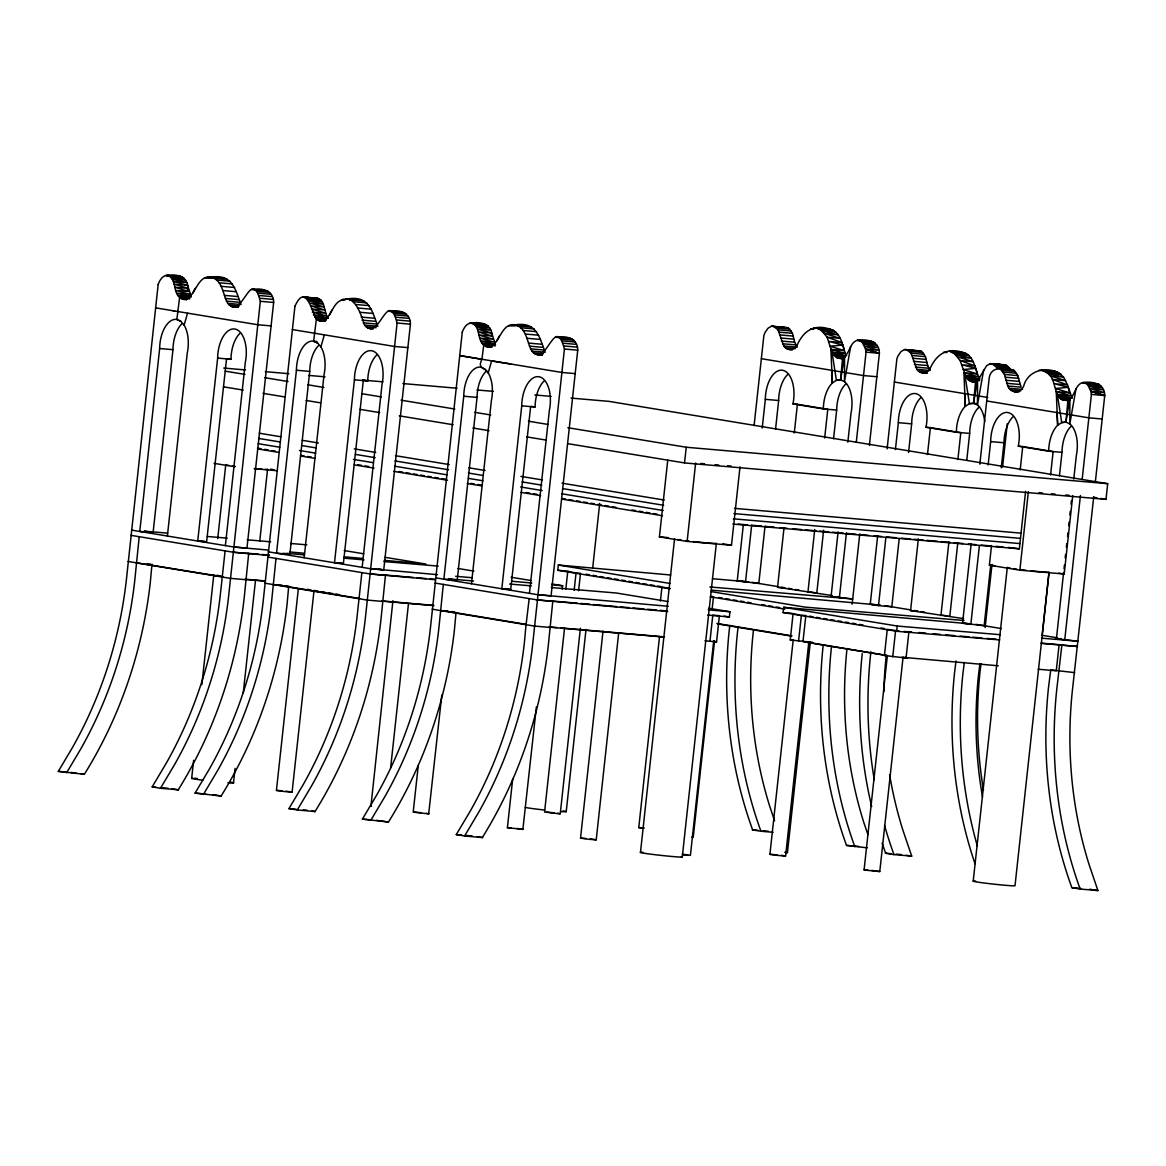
<?xml version="1.0" encoding="UTF-8"?>
<svg xmlns="http://www.w3.org/2000/svg" width="1166" height="1166" viewBox="0 0 1166 1166"><rect width="100%" height="100%" fill="white"/><g stroke="black" fill="none" stroke-linecap="round" stroke-linejoin="round"><path stroke-width="1.5" d="M173.064 310.826L174.623 311.089M187.318 290.582C190.131 278.004 178.413 273.369 167.569 275.424C162.511 275.074 159.625 280.423 158.153 284.504M491.498 336.522C493.641 325.139 480.858 321.044 471.676 323.142C466.604 322.793 463.733 328.142 462.246 332.237M158.168 284.417L126.394 579.677A379.81 321.204 -80.6 0 1 72.423 747.61L58.3 771.382L84.36 774.297A398.306 336.843 -80.6 0 0 150.297 582.475L151.974 564.184M139.22 536.695L134.702 581.047A379.81 321.204 -80.6 0 1 80.731 748.995L66.608 772.767M269.361 555.439L233.098 552.218L248.693 553.558L244.175 597.983A398.306 336.843 -80.6 0 1 178.238 789.819M294.94 306.133L263.166 601.394A379.81 321.204 -80.6 0 1 209.195 769.341L195.072 793.113L221.132 796.014A398.306 336.843 -80.6 0 0 287.069 604.192L288.585 587.562M275.992 558.412L271.474 602.764A379.81 321.204 -80.6 0 1 217.503 770.711L203.38 794.483M435.137 579.721L369.87 573.934L385.465 575.275L380.947 619.7A398.306 336.843 -80.6 0 1 315.009 811.536M462.261 332.15L430.487 627.395A379.81 321.204 -80.6 0 1 376.516 795.343L362.393 819.115L388.453 822.015A398.306 336.843 -80.6 0 0 454.39 630.194L455.921 613.564M443.313 584.414L438.81 628.765A379.81 321.204 -80.6 0 1 384.824 796.713L370.715 820.485M526.041 624.699L524.365 642.918A379.81 321.204 -80.6 0 1 470.394 810.851L456.27 834.623L464.899 836.022M667.739 611.523L537.191 599.936L552.786 601.292L548.268 645.716A398.306 336.843 -80.6 0 1 482.33 837.538M847.842 442.191L850.961 413.493A26.745 14.196 -85.1 0 0 844.49 381.646L840.569 379.854L842.624 357.627C850.16 354.216 849.096 342.95 857.141 340.355C866.95 338.752 879.747 341.244 879.383 353.385L865.551 349.071L862.213 342.177L858.919 340.312L873.946 342.177L860.625 340.938L875.52 343.416L862.213 342.177L876.905 345.238L863.583 343.999L878.027 347.57L864.72 346.317L878.873 350.31L865.551 349.071L866.061 352.147L856.267 442.424M1009.902 368.573L995.21 365.512L1008.532 366.751L993.636 364.273L1006.958 365.512L991.916 363.661L996.595 367.334L1009.902 368.573L1005.238 364.9L990.138 363.69L986.64 365.687L979.382 377.886L975.621 380.961L973.566 403.188L977.487 404.981A26.745 14.196 -85.1 0 1 984.731 421.48M1073.769 479.08L1076.305 455.76A26.745 14.196 -85.1 0 0 1069.82 423.914L1065.899 422.121L1067.954 399.894C1075.504 396.484 1074.44 385.217 1082.471 382.623C1092.294 381.02 1105.077 383.512 1104.712 395.653L1090.895 391.339L1087.543 384.445L1084.249 382.579L1099.276 384.445L1085.969 383.206L1100.864 385.684L1087.543 384.445L1102.234 387.506L1088.927 386.267L1103.371 389.838L1090.05 388.599L1104.202 392.592L1090.895 391.339L1091.405 394.414L1082.179 479.27M180.759 321.32L176.838 319.528L179.608 297.417C172.685 291.704 176.868 278.805 167.569 275.424L182.625 277.1L169.289 276.036L184.199 278.339L170.863 277.275L185.583 280.161L172.247 279.097L186.706 282.493L173.37 281.429L187.551 285.247L191.341 296.645L178.004 295.581L189.621 297.84M471.472 583.758L491.352 400.798A26.731 14.196 -85.1 0 0 488.219 372.858C484.298 366.911 477.171 368.937 481.937 359.245L483.701 345.136C476.777 339.423 480.975 326.524 471.676 323.142L486.718 324.833L473.381 323.754L488.292 326.072L474.956 325.008L489.676 327.894L476.34 326.83L490.799 330.211L477.477 329.147L491.644 332.966L495.433 344.364L482.097 343.3L495.375 345.879M832.335 595.607L777.562 587.256L783.989 528.052M794.279 432.994L797.398 404.296L792.953 403.902A26.745 14.196 -85.1 0 0 782.546 370.263A26.745 14.196 -85.1 0 0 765.333 399.34L762.214 428.039M963.612 618.65L910.573 610.59L918.342 538.838M927.48 454.536L930.395 427.63L925.964 427.252A26.745 14.196 -85.1 0 0 915.558 393.598A26.745 14.196 -85.1 0 0 898.345 422.675L895.415 449.58M1020.206 469.883L1022.728 446.563L1018.282 446.17A26.745 14.196 -85.1 0 0 1007.89 412.531A26.745 14.196 -85.1 0 0 990.663 441.608L988.141 464.928M167.379 536.025L187.26 353.079A26.731 14.196 -85.1 0 0 184.126 325.139L180.788 321.248L176.853 319.44A26.731 14.196 -85.1 0 0 159.655 348.503L139.774 531.463L153.096 532.614L172.962 349.669A26.745 14.196 -85.1 0 1 181.954 323.711M209.399 277.26C222.56 278.12 222.589 294.561 227.778 303.379L241.1 304.53C235.197 289.139 232.369 273.616 210.929 277.173C194.911 274.141 195.247 305.667 179.608 297.417L189.606 298.219M225.373 545.615L245.268 362.67A26.745 14.196 -85.1 0 0 234.862 329.031A26.745 14.196 -85.1 0 0 217.648 358.108L197.724 541.053L206.615 541.811L226.539 358.88M191.676 778.363L193.629 760.349M201.864 684.631L213.801 574.692M217.721 538.634L225.752 464.738M227.778 303.379C242.499 320.927 250.85 265.178 260.324 301.309L228.58 596.569A379.81 321.204 -80.6 0 1 174.608 764.502L160.485 788.274L178.544 789.834L171.591 788.712M253.168 289.489C262.773 287.623 273.937 291.325 273.646 302.46L246.959 548.137L233.637 546.985M233.491 782.852L235.066 768.438M243.286 692.735L255.427 580.974M259.726 541.315L267.568 469.228M294.925 306.235C305.521 282.959 311.424 310.054 316.38 319.134L313.625 341.157A26.731 14.196 -85.1 0 0 296.426 370.22L276.546 553.18L289.868 554.346L309.733 371.386A26.745 14.196 -85.1 0 1 318.726 345.428M317.531 343.037L313.61 341.244L316.948 341.449M314.033 590.39L292.112 792.093L284.548 791.554L276.429 790.417L298.35 588.699M304.151 557.756L324.031 374.796A26.731 14.196 -85.1 0 0 320.898 346.856L324.294 334.934M361.023 300.056L346.171 298.977L347.701 298.904C369.141 295.333 371.969 310.856 377.871 326.247L364.55 325.095C360.877 314.383 354.231 291.019 338.592 301.732C331.115 306.571 328.331 326.713 316.38 319.134L326.378 319.936M362.145 567.332L382.04 384.386A26.745 14.196 -85.1 0 0 371.633 350.747A26.745 14.196 -85.1 0 0 354.42 379.825L334.496 562.77L343.387 563.528L363.311 380.597M364.55 325.095C379.271 342.644 387.622 286.894 397.096 323.026L365.352 618.286A379.81 321.204 -80.6 0 1 311.38 786.219L297.257 809.991L315.316 811.565L311.686 810.982M389.94 311.205C399.544 309.34 410.709 313.042 410.417 324.177L383.731 569.853L370.409 568.702L268.253 551.81M370.963 806.07L392.927 600.65M390.61 768.015L408.421 604.134M441.797 694.951L428.694 813.853L413.201 812.134L418.288 765.304M488.204 372.843L484.881 368.966L480.946 367.159A26.731 14.196 -85.1 0 0 463.747 396.236L443.867 579.196L457.189 580.347L477.054 397.387A26.745 14.196 -85.1 0 1 486.047 371.429M510.781 364.011L491.629 360.935L488.219 372.858M525.152 325.912L513.492 324.979C526.668 325.839 526.682 342.279 531.871 351.097L545.207 352.263C539.29 336.857 536.477 321.335 515.022 324.906C498.902 321.685 499.398 353.487 483.701 345.136L492.037 345.806M529.466 593.334L549.361 410.388A26.745 14.196 -85.1 0 0 538.969 376.749A26.745 14.196 -85.1 0 0 521.741 405.826L501.817 588.772L510.708 589.544L530.632 406.599M526.07 624.699L529.189 598.595M536.389 706.888L522.878 829.405L507.399 827.671L512.676 779.048M531.871 351.097C546.592 368.645 554.943 312.896 564.417 349.028L532.687 644.288A379.81 321.204 -80.6 0 1 478.701 812.236L464.593 836.007L482.651 837.567L477.346 836.707M557.261 337.207C566.865 335.342 578.045 339.044 577.738 350.179L551.052 595.855L537.73 594.704L435.574 577.811M669.575 588.713L557.756 570.261L558.325 565.029L670.741 574.998M562.245 589.238L562.624 585.755L551.97 583.991M565.845 588.976L567.74 571.559M580.406 628.241L560.248 813.737L559.33 813.781L544.566 812.061L564.519 628.357M574.153 590.346L576.048 572.929L569.402 571.821M578.598 590.739L580.493 573.308L577.534 573.06M566.224 811.623L586.002 629.567M592.663 568.279L599.703 503.391M618.709 632.701L596.22 839.812L588.641 839.272L580.537 838.135L603.026 631.025M740.002 466.852L731.49 545.251L687.124 541.418L659.417 536.856L667.739 460.22M660.422 601.044L661.938 587.096L670.246 588.466M642.918 828.283L638.764 827.598L659.504 636.694M640.469 852.433L674.546 538.809M571.048 398.087L609.046 401.381L1107.7 483.686L1105.995 499.369L684.529 462.931L686.235 447.248L567.857 427.703M687.124 541.418L695.636 463.019M682.285 856.923L716.361 543.298M712.164 608.841L713.49 596.642L710.531 596.394M709.963 641.256L712.805 615.123L719.393 615.692L716.565 641.825L704.934 640.819M682.839 854.824L690.403 855.363L713.694 641.052M692.342 837.115L693.26 837.071L714.583 640.775M707.616 615.05L729.377 616.989L729.945 611.756L708.651 608.244M765.042 526.055L758.804 583.452L737.218 580.93L743.31 524.919M754.096 425.546L763.905 335.254L765.056 332.47L768.044 328.2L771.542 326.203L788.376 327.938L792.457 333.33L794.658 342.206L797.18 347.162L783.843 346.011L777.999 329.847L773.335 326.174M745.482 582.3L751.706 524.904M775.55 429.19L778.655 400.492A26.745 14.196 -85.1 0 1 787.662 374.534M999.728 639.93L896.683 631.272L783.1 612.529L783.669 607.297L970.403 623.868M812.687 642.335L790.242 639.959L793.069 613.826L799.73 614.919M808.869 641.694L785.592 856.004L778.013 855.465L769.91 854.328L793.186 640.017M816.71 328.025L822.409 330.867L835.731 332.121L834.244 331.129L821.155 330.022L827.073 337.163L832.014 352.176L845.321 353.429C842.464 344.48 840.54 331.96 830.032 329.176C813.402 323.55 803.082 331.392 796.67 346.098C793.609 350.5 786.7 350.806 783.843 346.011M798.55 641.329L801.392 615.196L805.823 615.575L802.98 641.708L887.078 655.598M807.921 592.27L814.743 529.495M824.668 438.008L827.787 409.31L797.398 404.296M785.345 852.594L787.444 852.623L810.341 641.912M816.798 593.028L823.619 530.253M833.559 438.78L836.678 410.082A26.731 14.196 -85.1 0 1 845.656 384.139L845.656 384.212M838.106 531.871L831.081 596.438L852.71 598.974L709.875 586.964M839.374 597.823L846.443 532.775M852.142 604.192L859.765 533.955M869.384 445.456L879.397 353.298L865.551 349.071M899.205 538.634L891.815 606.786L878.494 605.635L870.23 604.265L877.692 535.602M887.107 448.881L896.916 358.589L898.068 355.805L901.056 351.534L904.554 349.552L921.373 351.272L925.469 356.665L927.67 365.541L930.177 370.496L916.855 369.345L911.01 353.181L906.332 349.509M878.494 605.635L885.883 537.482M903.898 631.462L908.882 631.885L906.055 658.032L884.426 655.511L887.268 629.363L898.899 631.025M908.547 452.539L911.666 423.841A26.745 14.196 -85.1 0 1 920.659 397.883M903.067 657.245L879.776 871.556L865.289 870.142L864.093 869.865L887.384 655.554L805.138 641.898M892.733 656.881L895.575 630.748M896.683 631.272L897.252 626.04L783.669 607.297M949.722 351.36L955.42 354.216L968.727 355.455L967.255 354.479L954.167 353.356L960.084 360.513L966.395 377.871L979.702 379.11C974.893 370.074 974.863 355.586 963.043 352.511C946.398 346.9 936.094 354.726 929.681 369.433C926.606 373.834 919.712 374.14 916.855 369.345M940.918 615.604L948.905 542.059M957.869 459.564L960.799 432.659L930.395 427.63M949.809 616.377L957.796 542.831M966.76 460.322L969.675 433.417A26.731 14.196 -85.1 0 1 978.668 407.488L978.668 407.561M990.765 564.738L984.148 625.719L962.562 623.198L971.191 543.691M979.834 464.199L989.249 377.522C991.61 365.25 1004.932 368.514 1013.706 370.205L1017.787 375.598L1021.125 387.17L1007.803 386.019L1004.465 374.446L1000.384 369.054M970.812 624.568L979.382 545.644M1072.735 495.608L1064.208 574.022L1019.856 570.189L989.38 565.16L991.508 545.557M1001.273 467.872L1003.999 442.759A26.745 14.196 -85.1 0 1 1012.992 416.816M985.139 627.541L991.989 564.519M1002.585 466.983L1007.293 423.637M973.202 881.205L1007.278 567.58M732.802 524.044L1019.346 548.822L1025.599 491.323M1019.856 570.189L1028.368 491.775M1050.595 474.897L1053.131 451.592L1022.728 446.563M1048.948 572.521L1042.142 635.31L1057.664 637.875M1059.471 475.67L1062.007 452.35A26.731 14.196 -85.1 0 1 1071 426.406L1071 426.494M1041.879 638.196L1078.04 641.242L1056.425 638.72L1063.625 572.346M1064.019 568.76L1064.412 565.175M1065.185 558.004L1065.578 554.418M1066.365 547.233L1066.744 543.648M1067.531 536.477L1067.925 532.891M1068.697 525.72L1069.091 522.135M1069.863 514.949L1070.257 511.364M1071.044 504.193L1071.423 500.608M1041.107 643.107L1059.107 644.667L1056.265 670.8L1038.148 669.226M1059.107 644.667L1061.876 645.119L1056.746 689.485A398.306 336.843 -80.6 0 0 1080.168 889.046L1097.92 890.576L1089.175 864.822A379.81 321.204 -80.6 0 1 1072.356 690.768L1093.737 496.745M1064.718 640.09L1080.416 495.535M1095.311 482.301L1104.727 395.565L1090.895 391.339M729.843 625.355L729.231 630.325A398.306 336.843 -80.6 0 0 752.638 829.886M738.165 626.725L737.539 631.695A398.306 336.843 -80.6 0 0 760.946 831.256L752.332 829.857L757.871 830.338M753.557 629.669L753.134 632.978A379.81 321.204 -80.6 0 0 769.954 807.032L774.618 820.777M870.958 651.721L870.536 655.044A398.306 336.843 -80.6 0 0 874.267 779.69M956.018 660.991L954.56 672.593A398.306 336.843 -80.6 0 0 974.995 863.685M964.326 662.361L962.868 673.977A398.306 336.843 -80.6 0 0 977.385 846.122M979.921 663.687L978.478 675.245A379.81 321.204 -80.6 0 0 982.544 797.092M981.058 663.585L980.023 671.835A379.81 321.204 -80.6 0 0 983.492 790.227M792.953 403.902L823.342 408.931A26.745 14.196 -85.1 0 1 832.349 382.973L836.401 380.305L840.569 379.854L844.548 356.373L844.49 381.646L850.641 346.608M1018.282 446.17L1048.686 451.198A26.745 14.196 -85.1 0 1 1057.679 425.24L1061.73 422.573L1065.899 422.121L1069.892 398.655L1069.82 423.914L1075.985 388.876M983.652 369.943L977.487 404.981L977.56 379.722L973.566 403.188L969.412 403.64L965.346 406.322A26.745 14.196 -85.1 0 0 956.353 432.265L925.964 427.252M184.097 325.212L187.522 313.217M320.883 346.929L317.56 342.964L313.625 341.157M192.667 293.249L195.188 288.337M329.439 314.966L331.96 310.054M496.76 340.968L499.281 336.056M160.806 788.303L152.178 786.904L166.301 763.132A379.81 321.204 -80.6 0 0 220.272 595.199L225.096 550.877M297.578 810.02L288.949 808.621L303.073 784.849A379.81 321.204 -80.6 0 0 357.044 616.916L361.868 572.593M314.106 298.933C325.489 295.596 323.492 312.415 328.112 318.362L314.776 317.298L326.393 319.557M403.261 312.357L396.367 312.794M783.086 328.04L786.656 327.325M916.097 351.389L919.668 350.66M1001.667 365.614L1005.238 364.9L990.138 363.69L1003.46 364.929L998.417 364.754M1008.43 370.322L1013.706 370.205M842.624 357.627L836.765 357.612L832.014 352.176L846.705 355.776L833.384 354.537L844.986 356.927M975.621 380.961L971.672 381.588L966.395 377.871L979.644 380.612M1067.954 399.894C1052.096 402.707 1057.853 377.828 1046.5 372.289L1059.588 373.411L1063.552 377.143L1067.502 384.911L1072.035 398.043L1058.713 396.804L1070.315 399.195M1042.04 370.292L1047.753 373.135L1061.06 374.388C1048.015 365.483 1027.96 369.593 1023.675 386.135C1020.658 393.219 1010.368 393.714 1007.803 386.019M204.808 278.164L211.352 278.12M343.212 299.414L341.58 299.881L344.903 300.158M508.901 325.897L515.445 325.839M276.429 790.417L281.983 790.737M370.628 805.954L371.546 805.91M507.399 827.671L511.087 827.831M580.537 838.135L586.09 838.456M638.764 827.598L644.317 827.933M769.91 854.328L777.474 854.853M864.093 869.865L867.781 870.025M840.569 379.854L836.401 380.305L832.014 352.176M1065.899 422.121L1061.73 422.573L1057.343 394.458L1070.665 395.697L1056.25 391.645L1057.679 425.24L1056.935 412.56M842.843 345.049L830.192 346.215L844.228 350.616L842.843 345.049L828.851 341.405L842.173 342.644L827.073 337.163L840.394 338.402L824.901 333.622L838.223 334.861L822.642 330.998M975.84 368.383L963.203 369.549L977.225 373.951L975.84 368.383L961.863 364.739L975.17 365.978L960.084 360.513L973.391 361.751L957.913 356.956L971.234 358.21L955.639 354.333M1068.173 387.316L1055.536 388.482L1069.557 392.884L1068.173 387.316L1054.195 383.672L1067.502 384.911L1052.417 379.431L1065.724 380.684L1050.245 375.889L1063.552 377.143L1047.972 373.266M179.127 276.531L180.905 276.488L165.791 275.468L179.127 276.531L170.732 276.313M266.489 290.64L251.39 289.518M483.22 324.25L485.012 324.206L469.883 323.186L483.22 324.25L476.5 324.075M570.597 338.359L555.482 337.236M1095.792 383.862L1097.57 383.833L1082.471 382.623L1095.792 383.862L1089.073 383.614M224.251 278.339L221.205 278.31M526.828 326.043L528.344 326.057M830.032 329.176L818.182 328.506L831.489 329.745L813.664 327.996M963.043 352.511L951.194 351.841L964.501 353.079L951.66 351.768M312.532 298.161L315.899 298.248L302.562 297.184L317.677 298.204L304.341 297.141L319.397 298.817L306.06 297.753L320.971 300.07L307.635 298.992L322.355 301.877L309.019 300.813L323.478 304.209L310.141 303.145L324.323 306.964L310.987 305.9L324.833 310.025L311.497 308.961L325.635 313.202L312.299 312.138L326.742 316.015L313.406 314.951L328.112 318.362M322.035 321.029L325.431 321.116M865.42 341.405L872.226 341.565L857.141 340.355L870.448 341.594L865.332 341.973M844.038 358.399L840.642 358.254L843.965 358.574M977.035 381.734L973.639 381.603L976.977 381.909M414.119 812.09L420.78 812.658M186.691 299.545L183.281 299.298L186.618 299.575M323.463 321.262L320.052 321.029L325.358 321.291M490.784 347.264L487.388 347.031L490.711 347.293M217.867 278.047L207.869 277.246L222.721 278.324L210.929 277.173M170.673 276.677L174.011 276.94M187.551 285.247L174.215 284.183L188.061 288.308L174.725 287.244L188.863 291.485L175.527 290.421L189.971 294.298L176.634 293.234L191.341 296.645M349.64 299.37L359.492 300.041L347.701 298.904M511.976 324.964L523.621 325.897M491.644 332.966L478.308 331.902L492.154 336.041L478.818 334.977L492.956 339.204L479.62 338.14L494.063 342.017L480.727 340.953L495.433 344.364M324.818 320.912L318.158 320.388L324.92 321.146M492.139 346.914L485.479 346.389L490.551 346.958M546.679 812.09L554.171 812.819M144.132 531.157L167.627 533.139M207.402 536.477L227.297 538.153M247.177 539.814L270.687 541.796M290.567 543.473L306.833 544.828M286.326 553.34L304.399 554.856M344.174 558.193L364.069 559.869M383.949 561.546L438.183 566.093M964.02 620.487L804.919 607.107L710.852 591.585M448.225 578.875L473.542 581.003M509.688 584.049L531.39 585.871M551.27 587.547L616.362 593.013L667.827 601.51M897.252 626.04L1000.297 634.712M1041.311 643.428L1077.471 646.46L1061.876 645.119M349.756 299.968L353.036 300.26M810.603 328.914L813.926 329.206M771.542 326.203L784.878 327.354M213.874 278.149L227.195 279.301M775.04 326.786L788.376 327.938M776.629 328.025L789.95 329.176M216.628 280.029L229.95 281.181M777.999 329.847L791.32 330.998M219.121 282.784L232.457 283.936M779.136 332.179L792.457 333.33M221.292 286.326L234.614 287.477M779.967 334.934L793.288 336.085M254.888 290.101L268.209 291.252M256.462 291.34L269.783 292.491M350.645 299.866L363.967 301.017M780.477 337.994L793.813 339.146M943.6 352.263L946.938 352.555M257.832 293.162L271.168 294.313M353.4 301.746L366.722 302.898M223.07 290.567L236.392 291.719M904.554 349.552L917.875 350.704M908.052 350.121L921.373 351.272M909.626 351.36L922.947 352.511M258.969 295.494L272.29 296.645M781.337 341.055L794.658 342.206M355.892 304.501L369.228 305.652M911.01 353.181L924.332 354.333M259.799 298.234L273.136 299.4M224.411 295.377L237.733 296.528M782.473 343.751L795.795 344.903M912.133 355.513L925.469 356.665M358.064 308.043L371.386 309.194M866.061 352.147L879.397 353.298M388.161 311.235L401.483 312.386M391.659 311.818L404.981 312.969M260.324 301.309L273.646 302.46M225.271 298.438L238.593 299.589M393.234 313.056L406.555 314.208M912.978 358.268L926.3 359.419M785.432 347.76L795.431 348.619M1039.008 370.263L1052.33 371.415M394.604 314.878L407.94 316.03M787.196 348.955L792.195 349.392M359.842 312.284L373.164 313.435M517.966 325.868L531.288 327.019M789.061 349.567L792.399 349.858M226.393 301.134L239.73 302.286M996.886 368.471L1012.001 369.593M913.488 361.329L926.81 362.48M520.721 327.748L534.057 328.914M395.74 317.21L409.062 318.362M1001.958 370.292L1015.28 371.444M229.367 305.128L239.365 306.002M523.228 330.503L536.549 331.654M914.348 364.39L927.67 365.541M1003.343 372.114L1016.665 373.266M396.586 319.965L409.907 321.116M361.183 317.094L374.505 318.245M231.13 306.337L237.791 306.906M232.996 306.95L238.272 307.256M1004.465 374.446L1017.787 375.598M915.47 367.086L928.792 368.237M397.096 323.026L410.417 324.177M525.385 334.044L538.721 335.196M362.043 320.154L375.365 321.306M558.98 337.819L572.302 338.971M560.365 338.504L563.688 338.796M1005.311 377.201L1018.632 378.352M560.555 339.058L573.876 340.21M363.165 322.851L376.501 324.002M918.444 371.094L926.766 371.808M561.939 340.88L575.261 342.032M527.178 338.286L540.499 339.437M920.193 372.289L926.853 372.872M922.073 372.916L927.072 373.339M1005.821 380.262L1019.142 381.413M563.061 343.212L576.398 344.364M366.139 326.844L376.137 327.719M367.902 328.054L372.887 328.477M1006.666 383.322L1020.002 384.474M369.768 328.666L373.105 328.958M563.907 345.967L577.228 347.118M528.519 343.096L541.84 344.247M1091.405 394.414L1104.727 395.565M564.417 349.028L577.738 350.179M529.364 346.156L542.686 347.308M876.847 376.72L863.525 375.569L761.369 358.691M1009.188 388.278L1022.509 389.429M271.095 325.897L257.773 324.746L155.617 307.853M1010.776 390.027L1020.76 390.887M530.501 348.853L543.822 350.004M1012.525 391.222L1019.186 391.805M1014.405 391.834L1017.729 392.126M533.474 352.861L543.458 353.721M535.223 354.056L541.884 354.624M539.027 354.683L542.365 354.974M537.089 354.668L542.088 355.105M407.867 347.614L394.545 346.462L292.389 329.57M976.904 403.48L969.412 403.64L965.011 375.525L978.332 376.764L963.918 372.712L965.346 406.322L964.603 393.642M1102.176 419.002L1088.855 417.836L986.698 400.958M575.202 373.616L561.866 372.464L459.71 355.572L481.922 359.332M765.333 399.34L778.655 400.492M159.64 348.517L172.962 349.669M823.342 408.931L836.678 410.082M217.648 358.108L230.97 359.259A26.745 14.196 -85.1 0 1 239.977 333.301M296.412 370.234L309.733 371.386M898.345 422.675L911.666 423.841M223.755 368.062L245.458 369.943M265.352 371.663L288.876 373.703M308.771 375.423L325.052 376.822M363.034 380.116L382.929 381.836M402.838 383.556L457.101 388.249M476.996 389.969L493.276 391.368M534.873 394.968L551.154 396.367M354.42 379.825L367.742 380.976A26.745 14.196 -85.1 0 1 376.749 355.018M956.353 432.265L969.675 433.417M990.663 441.608L1003.999 442.759M463.733 396.236L477.054 397.387M1048.686 451.198L1062.007 452.35M521.741 405.826L535.077 406.978A26.745 14.196 -85.1 0 1 544.07 381.02M686.235 447.248L1107.7 483.686M700.955 463.47L704.512 463.776M715.152 464.709L718.708 465.015M727.584 465.773L731.126 466.079M1039.023 492.693L1042.564 493.014M1051.44 493.772L1054.982 494.078M1065.637 494.996L1069.178 495.302M734.507 508.361L1021.052 533.139M254.29 468.732L277.362 470.729M733.939 513.594L1020.483 538.371M733.37 518.826L1019.915 543.589M738.136 524.073L747.202 524.86M752.653 525.327L761.719 526.114M765.348 526.42L774.413 527.207M779.85 527.688L787.108 528.315M792.545 528.781L801.61 529.568M805.24 529.874L816.127 530.822M819.756 531.128L828.822 531.915M832.451 532.221L843.324 533.168M846.953 533.489L856.019 534.261M859.648 534.582L868.714 535.369M874.165 535.835L881.423 536.462M886.86 536.928L895.925 537.715M901.362 538.182L910.427 538.969M914.057 539.29L923.137 540.062M926.751 540.383L937.639 541.315M941.268 541.636L950.334 542.423M953.963 542.729L963.029 543.516M968.465 543.983L975.723 544.609M981.16 545.09L990.24 545.863M995.677 546.344L1002.935 546.971M1008.371 547.437L1019.346 548.822M989.38 565.16L994.7 565.612M659.417 536.856L668.293 537.613M737.218 580.93L747.217 581.79M777.562 587.256L784.674 587.868M836.08 596.875L839.418 597.167M870.23 604.265L880.228 605.139M247.717 553.267L258.546 554.2M262.146 554.506L269.361 555.133M910.573 610.59L917.686 611.203M962.562 623.198L970.884 623.927M384.489 574.984L413.347 577.476M416.962 577.782L425.984 578.569M429.584 578.875L434.991 579.342M1056.425 638.72L1061.41 639.143M136.378 562.828L222.837 576.776M147.222 563.776L150.385 564.038M907.92 631.593L911.52 631.899M918.721 632.526L925.921 633.153M933.121 633.765L940.321 634.391M945.713 634.858L954.721 635.63M960.114 636.097L969.121 636.884M972.721 637.19L981.714 637.962M987.106 638.443L996.114 639.216M553.617 601.146L577.068 603.172M580.683 603.478L589.69 604.25M593.305 604.571L616.741 606.597M620.356 606.903L629.378 607.69M632.978 607.996L643.807 608.929M647.407 609.25L656.429 610.022M660.029 610.343L667.244 610.955M245.72 579.254L265.556 580.974M244.889 579.4L264.726 581.105M245.851 579.691L230.256 578.351L128.071 561.458M273.15 584.545L282.318 585.347M384.299 601.131L432.994 605.329M381.661 601.117L433.956 605.635M382.623 601.423L367.028 600.067L264.842 583.175M790.242 639.959L793.536 640.251M440.471 610.547L447.977 611.203M884.426 655.511L887.384 655.758M549.813 626.973L557.027 627.6M560.642 627.906L663.439 636.796M901.988 657.245L998.3 665.786M548.982 627.119L664.416 637.102M1074.629 672.607L1050.726 669.882L1048.438 688.115A398.306 336.843 -80.6 0 0 1071.86 887.661L1080.168 889.046M549.944 627.425L534.349 626.069L432.163 609.177M763.103 830.79L768.336 831.241M760.64 831.227L773.16 832.305M58.3 771.382L65.398 772.009M70.718 772.46L76.052 772.927M823.109 645.847A398.306 336.843 -80.6 0 0 846.516 845.394L858.948 846.472M846.516 845.394L867.256 847.842M152.178 786.904L155.982 787.239M161.214 787.691L168.181 788.289M195.072 793.113L205.726 794.031M890.882 853.672L885.329 853.191L893.958 854.591A398.306 336.843 -80.6 0 1 884.557 825.455M896.1 854.124L901.333 854.576M893.652 854.561L911.71 856.121L902.965 830.381A379.81 321.204 -80.6 0 1 889.614 774.705M288.949 808.621L296.237 809.262M303.218 809.86L307.008 810.181M362.393 819.115L369.491 819.727M376.589 820.339L388.453 822.015M1071.86 887.661L1080.736 888.434M456.27 834.623L461.823 835.104M465.307 835.41L472.274 836.007M712.441 578.7L748.703 581.921M557.756 570.261L568.644 571.223M268.107 550.046L233.666 546.985L131.466 530.093M289.868 551.97L304.37 553.267M344.262 556.794L362.393 558.412M384.153 560.336L425.852 564.038L385.028 557.304M711.275 590.142L879.893 605.096M370.438 568.702L437.512 574.663M455.644 576.266L471.968 577.709M511.859 581.251L531.798 583.015M551.737 584.793L562.624 585.755M783.1 612.529L792.166 613.331M537.759 594.704L668.307 606.291M708.185 609.833L729.945 611.756M831.606 370.292L832.349 382.973L830.906 349.377L844.228 350.616M1044.998 371.269L1058.305 372.493M844.971 357.292L834.987 356.373L843.368 357.758M843.412 358.239L836.765 357.612L843.528 358.458M963.918 372.712L977.225 373.951M977.968 380.641L967.984 379.708L976.379 381.093M976.423 381.574L969.762 380.961L976.525 381.792M1056.25 391.645L1069.557 392.884M1070.301 399.574L1060.317 398.641L1070.388 400.302M1068.756 400.506L1062.095 399.894L1067.167 400.521M515.022 324.906L525.137 325.882M871.672 870.404L879.776 871.556M682.299 854.212L687.911 854.897M286.049 791.175L292.112 792.093M517.004 828.443L523.082 829.361M590.142 838.893L596.22 839.812M781.424 855.319L785.592 856.004M557.756 813.27L560.248 813.737M784.966 852.157L787.444 852.623M426.406 813.343L428.884 813.81M179.608 297.417L189.679 298.962M316.38 319.134L324.775 320.417M483.701 345.136L492.096 346.419M894.366 382.025L987.791 397.475M1093.446 497.284L1097.031 497.882M1100.617 498.48L1105.995 499.369M531.492 406.395L535.077 406.978M362.378 380.087L367.742 380.976M227.399 358.662L230.97 359.259M225.242 371.152L244.977 374.417M264.711 377.667L288.031 381.515M307.766 384.78L323.9 387.447M361.577 393.656L381.297 396.921M401.031 400.171L454.842 409.047M474.577 412.312L490.726 414.979M528.387 421.188L548.122 424.453M223.537 386.835L243.271 390.1M263.006 393.35L284.533 396.906M306.06 400.463L320.402 402.824M359.871 409.339L379.606 412.604M399.326 415.854L453.137 424.73M472.871 427.995L489.02 430.662M526.682 436.871L546.417 440.136M567.944 443.678L684.529 462.931M259.275 433.213L280.787 436.769M302.286 440.311L318.405 442.978M354.245 448.881L375.744 452.437M395.463 455.687L449.216 464.564M468.921 467.814L485.056 470.481M520.896 476.398L542.394 479.94M562.099 483.19L664.241 500.054M258.706 438.445L280.219 441.987M301.717 445.543L316.044 447.904M355.47 454.405L375.19 457.67M394.895 460.92L448.648 469.796M468.368 473.046L482.695 475.407M522.12 481.908L541.826 485.173M563.324 488.714L663.673 505.286M1058.845 573.133L1064.208 574.022M258.182 443.678L279.753 447.234M299.516 450.499L315.695 453.166M353.444 459.389L373.207 462.654M394.778 466.225L446.899 474.824M468.47 478.381L482.855 480.756M520.59 486.98L542.161 490.551M561.925 493.801L663.177 510.519M257.482 448.181L261.067 448.779M264.653 449.362L268.238 449.959M271.824 450.542L275.409 451.14M300.493 455.279L304.078 455.877M307.664 456.46L311.249 457.057M357.831 464.738L361.416 465.336M365.002 465.934L368.587 466.517M399.049 471.545L402.634 472.143M406.22 472.726L409.805 473.323M413.376 473.906L416.962 474.504M420.547 475.101L424.132 475.684M427.718 476.282L431.303 476.865M434.889 477.462L438.474 478.06M442.045 478.643L445.631 479.241M470.729 483.38L474.3 483.963M477.885 484.56L481.471 485.158M526.274 492.548L529.86 493.131M533.43 493.728L537.016 494.326M562.114 498.465L565.685 499.048M569.27 499.646L572.856 500.229M576.441 500.826L580.027 501.424M583.612 502.007L587.198 502.604M590.783 503.187L594.369 503.785M597.939 504.368L601.525 504.965M605.11 505.563L608.696 506.146M612.281 506.744L615.867 507.327M631.987 509.994L635.572 510.591M639.157 511.174L642.743 511.772M646.328 512.355L649.914 512.953M653.499 513.536L657.07 514.133M257.569 448.895L279.082 452.437M300.58 455.993L314.922 458.355M354.333 464.87L374.053 468.12M393.758 471.37L447.511 480.246M467.231 483.496L481.558 485.858M520.983 492.373L540.689 495.623M562.201 499.165L662.536 515.736M270.57 469.184L274.025 469.752M722.833 543.822L731.49 545.251M214.078 463.354L234.862 466.779M752.201 582.359L777.809 586.585M781.264 587.168L784.718 587.737M788.231 588.32L791.801 588.903M795.372 589.5L798.943 590.083M809.656 591.862L815.019 592.736M885.198 605.693L910.821 609.935M914.275 610.503L917.729 611.071M921.242 611.654L924.813 612.237M942.667 615.196L948.016 616.085M975.884 624.349L1001.419 628.576M558.325 565.029L670.144 583.481M585.857 574.197L589.428 574.78M593.013 575.377L596.584 575.96M600.169 576.558L603.74 577.141M607.326 577.738L610.897 578.336M614.482 578.919L618.067 579.517M621.638 580.1L625.224 580.697M628.795 581.28L632.38 581.878M635.951 582.461L639.536 583.058M643.107 583.641L646.693 584.239M650.264 584.822L653.849 585.419M657.42 586.002L661.005 586.6M718.854 597.531L722.439 598.129M726.01 598.712L729.595 599.309M733.181 599.892L736.752 600.49M740.337 601.073L743.908 601.671M747.493 602.254L751.064 602.851M761.806 604.615L765.377 605.212M768.962 605.795L772.533 606.393M776.119 606.99L779.69 607.573M710.283 596.817L784.835 609.118M809.408 616.173L812.979 616.756M816.564 617.353L820.135 617.936M823.721 618.534L827.292 619.117M830.877 619.714L834.448 620.297M838.033 620.895L841.604 621.478M845.19 622.076L848.761 622.659M852.346 623.256L855.917 623.839M859.502 624.437L863.073 625.034M880.971 627.978L884.542 628.576M457.903 568.469L473.877 571.107M511.145 577.257L530.676 580.479M344.203 550.556L363.734 553.792M724.057 616.114L729.377 616.989M448.895 578.977L457.189 580.347M505.344 588.655L510.708 589.544M716.886 623.46L792.02 635.864M717.804 623.97L791.16 636.068M283.236 553.238L289.868 554.346M378.775 569.037L382.069 569.576M339.816 562.945L343.387 563.528M144.803 531.244L153.096 532.614M199.473 540.63L204.822 541.52M904.947 657.493L907.716 657.959M903.271 657.566L906.055 658.032M435.005 583.044L537.511 599.965M267.684 557.042L370.176 573.964M130.913 535.325L233.404 552.247M713.242 641.271L716.565 641.825M451.315 611.494L454.9 612.077M444.625 610.911L525.137 624.204M285.787 585.784L289.357 586.367M307.256 589.326L310.826 589.923M314.412 590.506L317.983 591.104M321.568 591.687L325.139 592.284M328.725 592.867L332.295 593.465M335.881 594.048L339.452 594.645M277.304 584.909L359.609 598.493M216.993 575.29L220.578 575.873M906.405 855.276L911.71 856.121M1089.598 889.206L1097.92 890.576M212.824 794.644L221.132 796.014M81.037 773.743L84.36 774.297M692.065 836.809L693.26 837.071M1057.343 394.458L1072.035 398.043M965.011 375.525L979.702 379.11M996.595 367.334L1007.832 370.118M830.906 349.377L845.321 353.429M1047.811 373.164L1049.764 375.365M955.479 354.231L957.432 356.432M822.482 330.896L824.435 333.097M867.912 834.579L863.831 822.555A379.81 321.204 -80.6 0 1 847.012 648.5M854.838 846.778A398.306 336.843 -80.6 0 1 831.416 647.217M885.65 853.221A398.306 336.843 -80.6 0 1 882.094 843.047M871.672 806.508A398.306 336.843 -80.6 0 1 862.228 653.674M883.828 691.919A379.81 321.204 -80.6 0 1 886.145 656.312M563.061 810.909A21.046 0.729 6.2 0 1 560.613 811.536M544.682 810.049A21.046 0.729 6.2 0 1 525.312 807.426M267.043 469.359A21.046 0.729 6.2 0 1 265.119 469.33M261.956 469.14A21.046 0.729 6.2 0 1 254.48 468.513M235.255 466.371A21.046 0.729 6.2 0 1 232.384 465.977M228.915 465.453A21.046 0.729 6.2 0 1 226.277 464.607M230.329 782.138A21.046 0.729 6.2 0 1 227.88 782.78M202.753 780.2A21.046 0.729 6.2 0 1 192.201 778.232M194.11 778.261A21.046 0.729 6.2 0 1 197.287 778.451M715.837 543.429A21.046 0.729 6.2 0 1 693.435 541.578M688.989 541.053A21.046 0.729 6.2 0 1 685.623 540.645M681.177 540.047A21.046 0.729 6.2 0 1 677.708 539.523M681.381 856.631A21.046 0.729 6.2 0 1 659.373 855.203A21.046 0.729 6.2 0 1 642.903 852.331M975.636 881.102A21.046 0.729 6.2 0 0 989.395 883.653A21.046 0.729 6.2 0 0 1015.018 885.694L1049.094 572.069A21.046 0.729 6.2 0 1 1030.715 570.83M1026.167 570.334A21.046 0.729 6.2 0 1 1020.002 569.606M1016.781 569.197A21.046 0.729 6.2 0 1 1013.91 568.804M1010.441 568.279A21.046 0.729 6.2 0 1 1007.803 567.434M1055.376 371.444L1056.833 372.012L1043.526 370.773L1055.376 371.444M186.385 299.064L181.386 298.671L186.458 299.239M842.056 358.53L838.66 358.254L841.998 358.56M975.067 381.865L971.672 381.588L974.995 381.909M832.961 330.226L819.654 328.987L832.976 330.226M965.973 353.575L952.651 352.321L965.987 353.575"/></g></svg>
